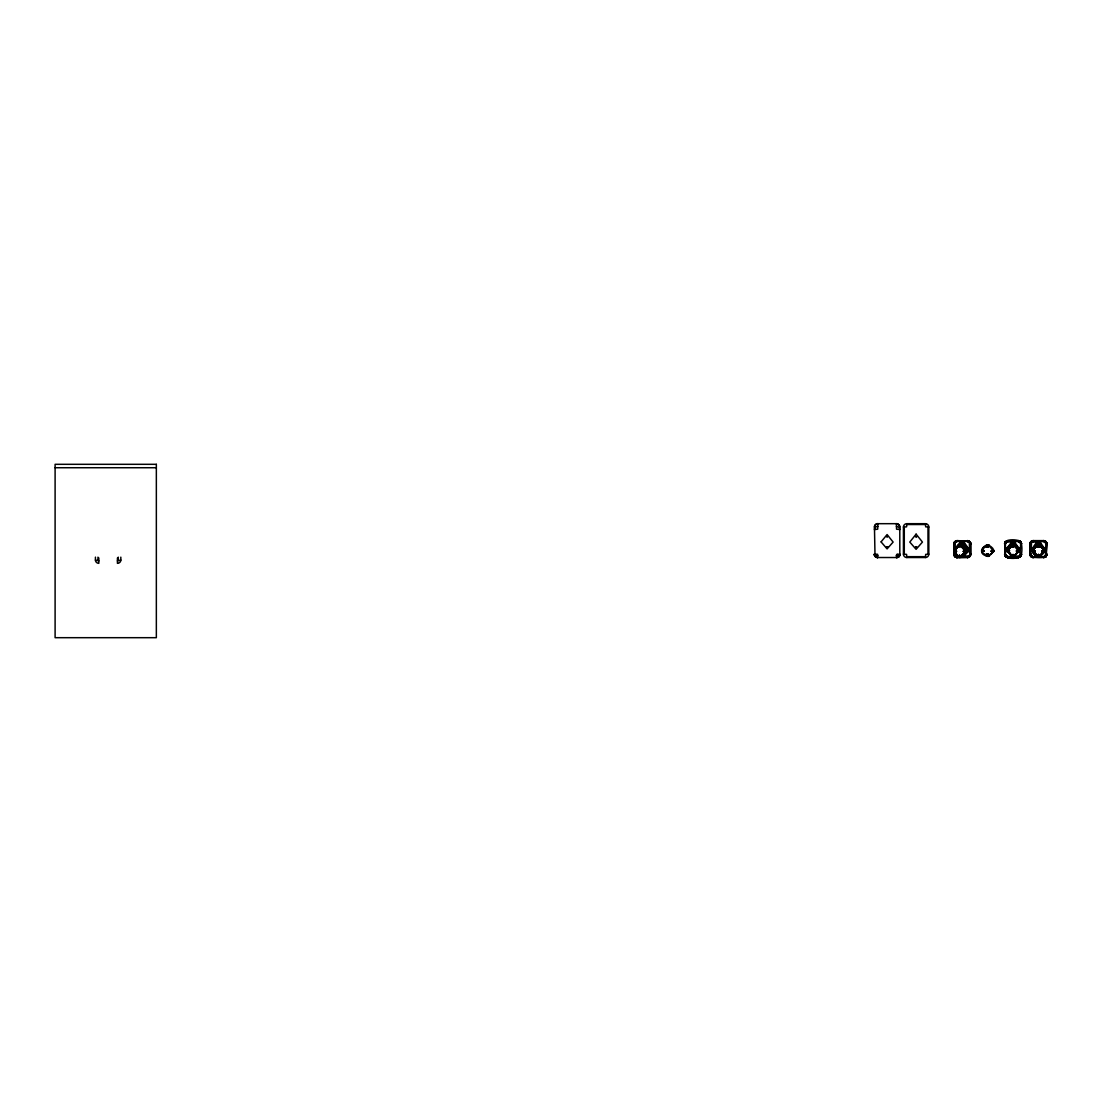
<?xml version="1.0" encoding="UTF-8"?>
<svg xmlns="http://www.w3.org/2000/svg" width="1102" height="1102" viewBox="0 0 1102 1102"><rect width="100%" height="100%" fill="white"/><g stroke="black" fill="none" stroke-linecap="round" stroke-linejoin="round"><path stroke-width="1.5" d="M955.737 552.13C953.023 551.372 957.624 550.614 956.398 551.606L955.627 552.185L956.398 551.468M967.542 551.124L966.55 551.73L959.911 544.884L954.139 550.78L954.112 552.074L953.85 550.78L958.768 544.815L960.958 544.732L966.013 550.972L961.192 556.951L958.892 557.102L953.836 551.248L958.768 545.187L962.638 543.506L962.928 541.537L960.434 543.975L962.28 541.454L963.671 541.867L969.209 549.581L963.961 556.055L961.013 556.345L961.412 555.587L963.368 556.138L968.217 551.606L967.597 547.956L968.217 550.972L962.418 556.469L961.013 555.987L963.203 556.207L965.077 553.535M962.087 543.782C959.401 545.504 961.082 542.322 963.079 541.578L962.363 543.396L963.809 541.95L963.327 542.652C961.715 546.771 971.757 556.152 967.597 547.956L962.349 543.961M982.846 550.573C982.571 550.242 982.488 551.95 984.155 550.683L983.397 550.284L984.293 551.372M1017.187 548.424L1014.914 544.719L1013.124 543.782L1007.738 548.038L1007.035 551.455L1012.917 556.469L1018.868 551.744L1019.061 548.961L1014.777 545.573L1014.901 544.195L1014.777 545.889L1014.901 543.672L1013.441 542.336L1014.901 543.603C1016.03 548.273 1012.848 543.066 1013.854 541.578L1011.209 544.03L1014.446 541.867L1019.956 549.733L1014.46 556.248L1011.14 555.821L1006.126 549.154L1011.953 541.702L1013.702 541.537L1013.399 543.506L1006.966 549.209L1007.118 550.972L1010.644 554.306M1015.465 554.306L1019.143 550.242L1019.033 551.523L1019.116 549.127L1014.763 545.049L1014.57 541.95L1013.248 543.617L1013.22 541.454C1010.176 547.391 1011.732 539.663 1014.901 543.617L1014.763 544.843L1014.005 541.633L1013.482 542.776L1014.901 543.658L1013.647 542.501L1014.901 543.644L1013.978 542.68L1014.818 542.17L1014.308 545.986L1011.98 545.834L1007.173 550.917L1007.738 547.956L1012.986 543.782M1034.916 550.931C1034.434 549.251 1035.563 554.072 1033.621 550.573M1040.853 554.306L1044.517 549.87L1040.15 544.898L1042.561 547.942C1047.713 549.154 1042.037 556.758 1038.18 556.455C1029.819 554.127 1031.555 546.468 1036.72 544.87L1034.31 548.135L1037.395 543.782L1039.765 544.14L1040.164 545.889L1040.288 544.333L1038.897 543.231L1037.12 543.589L1036.707 545.889L1033.111 548.892L1036.72 545.779L1037.202 543.947L1038.952 543.424L1038.442 541.454L1036.459 542.404L1031.541 549.733L1036.527 555.821L1037.257 555.353L1036.762 556.055L1038.938 556.634L1045.357 549.581L1039.682 541.785L1038.442 541.454L1036.583 544.264L1038.373 542.818L1040.288 544.14C1039.765 545.614 1041.528 545.628 1038.511 543.961M1037.051 541.867C1037.85 550.89 1035.949 542.583 1039.09 541.537L1039.269 545.146L1038.924 541.495M1038.773 543.644L1038.759 541.468C1039.627 542.404 1036.362 542.804 1038.373 543.314M960.848 544.663C959.525 543.823 963.079 539.677 962.638 543.506C975.174 556.345 962.074 539.126 960.434 543.63C964.167 537.845 951.935 550.008 956.357 549.898M963.671 541.867L963.12 545.228L963.244 541.633L962.872 543.369L964.14 544.402L964.016 545.889L963.217 542.707L964.03 544.512L961.702 543.272L958.754 546.399M968.341 550.477L968.19 548.713L966.413 548.135L963.52 544.25L967.597 548.08C970.449 552.832 960.985 542.983 963.382 541.702C960.655 544.732 964.801 541.853 966.413 547.887L967.597 548.038C968.947 551.909 968.672 548.011 966.413 547.859L963.217 544.03L960.117 544.416M1014.901 543.658C1012.642 540.559 1009.859 546.757 1008.922 547.873L1007.738 548.011C1006.401 551.358 1006.622 548.7 1008.922 547.997L1013.385 544.36L1019.074 549.746L1014.763 544.87L1017.78 547.942L1016.636 545.765L1013.124 543.038M1014.763 544.815L1017.174 547.942L1014.763 544.843L1017.174 547.887L1019.942 548.865L1017.174 547.942L1014.763 544.898L1017.174 547.942C1019.488 547.928 1019.777 551.923 1018.372 548.576L1014.377 543.589L1012.724 543.203L1007.214 548.631L1007.076 550.766L1011.912 545.738L1014.226 545.903L1014.446 541.867M1019.13 550.27L1019.722 548.328L1017.187 547.859L1019.061 548.934L1018.868 551.744L1018.895 548.658L1014.295 543.01L1014.901 543.699C1012.035 540.269 1015.7 545.917 1014.818 542.17L1014.377 542.983L1015.038 542.404M1035.357 553.19L1032.381 549.622L1036.72 544.994L1037.202 542.831L1039.393 541.633L1037.988 542.873L1039.765 542.955L1040.15 545.394L1044.448 549.003L1044.241 551.11M1044.489 550.477C1045.991 553.521 1034.434 538.465 1040.288 543.658L1039.255 542.515L1040.15 544.87L1040.288 543.589C1038.607 540.903 1037.023 545.531 1038.112 541.468L1038.236 543.617L1038.277 541.454C1039.227 545.476 1038.236 540.311 1036.583 543.699L1036.72 545.049L1032.34 549.375L1032.629 551.11L1036.032 554.306M1039.682 543.438L1040.288 544.03L1037.726 542.804L1039.682 543.438L1043.153 547.97L1040.288 543.878L1040.15 544.898L1042.561 547.942L1043.759 547.956L1044.517 549.87L1040.15 545.049C1040.343 539.277 1033.786 546.62 1038.607 541.454L1038.704 543.534L1038.497 542.294L1040.288 543.644M1038.511 543.038L1040.288 544.264L1038.112 543.479L1037.946 541.495M1039.82 541.867C1039.227 543.589 1040.026 544.209 1039.957 541.95C1036.941 543.837 1046.073 551.262 1040.963 546.592L1042.575 548.424M1040.288 543.92L1039.544 541.702L1039.034 543.369L1039.682 541.785M962.225 543.038C958.409 546.936 962.322 540.311 961.454 545.187L961.578 542.46M960.572 544.87L960.434 543.644C961.826 543.162 961.399 541.661 964.14 543.63L963.534 541.785M968.093 551.675L968.135 548.658C967.253 548.162 969.471 551.909 967.597 548.479C963.795 545.173 961.922 542.694 963.933 542.06L963.327 542.652L964.057 542.17C964.484 545.655 961.523 540.187 964.14 543.658C960.613 537.335 964.966 555.973 962.638 543.451L961.412 542.68L961.977 543.52L961.963 541.468L962.087 543.617L962.445 541.454C963.176 542.804 963.727 545.669 966.413 548.328L969.044 550.146C965.545 546.826 960.283 541.385 959.112 546.013M963.603 544.14L968.727 550.628M1019.557 548.08L1017.174 548.093L1014.777 545.173L1017.187 548.231C1013.496 542.845 1012.49 542.473 1013.055 541.454C1013.441 545.049 1013.055 540.559 1011.209 543.603C1013.372 543.548 1014.405 541.013 1011.209 543.603L1011.333 545.889L1007.903 548.81L1012.986 542.928M1006.98 549.085L1006.14 549.003L1008.922 548.135C1009.349 540.008 1016.499 547.529 1014.901 543.975C1014.198 542.625 1011.815 542.184 1011.209 543.92L1008.922 547.887L1006.126 549.154L1008.633 547.873L1011.732 543.589L1011.333 545.476L1007.076 549.843L1011.333 545.889L1012.339 542.776L1012.669 545.531L1012.573 541.495M1031.5 549.443C1033.084 550.435 1032.739 549.719 1031.513 549.154L1032.602 550.711L1032.354 549.361L1034.31 548.424L1036.651 544.388L1034.31 547.942L1032.602 548.617L1032.354 551.028L1037.202 544.429L1039.145 544.278L1040.205 545.724L1040.302 544.553L1037.753 542.776L1037.808 546.991L1039.269 546.675L1039.379 542.597L1039.282 545.38C1041.431 538.768 1032.505 548.865 1032.629 550.725C1034.764 543.865 1041.969 543.782 1044.283 550.545C1044.186 554.223 1045.509 546.991 1042.561 547.859L1039.682 543.548L1043.759 548.576C1046.611 552.749 1041.431 544.691 1040.15 544.87L1042.561 548.066L1043.704 547.942M1011.815 544.099C1004.914 555.146 1012.091 541.11 1011.305 545.793M1011.815 543.947L1011.333 545.394L1012.104 541.633L1012.752 543.52M1039.255 542.528L1038.704 543.534L1039.241 541.578L1039.145 543.713C1038.167 540.255 1035.164 549.168 1033.111 548.672C1029.971 551.482 1037.616 559.058 1039.709 555.367L1040.343 555.821M1038.442 542.294L1038.511 544.608M955.599 551.937L954.704 551.537M962.983 542.46L962.363 543.562L962.445 541.454L962.459 543.548L962.611 542.336L963.107 543.024L961.647 542.804L963.107 543.809L963.107 542.776L962.349 543.451L962.914 542.804L964.14 544.636L963.603 543.989M982.998 551.744L982.447 550.628M1013.537 541.495L1013.248 543.617L1013.385 541.468C1012.38 543.286 1014.901 543.024 1014.901 543.796M962.79 542.418L961.137 542.749L961.027 545.986L962.611 545.407L962.39 542.763L960.489 545.173L963.107 544.319L967.005 548.259L964.002 545.476M962.941 543.314L962.776 541.495M1011.732 543.713L1008.922 548.424L1011.815 544.25L1006.98 549.526L1009.969 553.19M1013.757 542.446L1014.157 541.702C1011.925 543.878 1013 543.355 1014.295 541.785M1034.02 548.534L1032.533 549.319L1037.299 543.589L1033.456 547.914M1038.222 543.534L1038.098 542.336L1037.588 544.126C1038.222 540.407 1038.029 545.435 1039.282 546.523M1037.988 542.873L1039.09 543.644L1039.186 542.487L1039.145 543.245M962.225 543.782C961.743 541.082 961.729 545.159 960.765 541.95C962.28 543.782 962.638 543.217 961.027 545.986M962.225 543.314L961.247 543.066L962.17 543.396C961.591 543.272 961.233 540.875 962.721 543.465L962.872 543.589M963.038 546.22L962.707 542.432L962.266 543.562L961.674 542.418L962.266 543.396C962.501 550.05 960.489 539.112 962.266 543.562L961.798 541.495M1012.435 543.341L1012.476 542.487L1012.366 543.685M1013.936 542.749L1012.834 543.41L1013.523 542.776L1014.846 545.642L1019.997 549.292M1038.043 542.418L1037.189 541.785L1038.139 542.322L1037.643 541.578L1037.698 543.741L1037.795 541.537L1038.236 542.363M961.467 543.892L962.018 542.349M1008.633 548.534L1007.145 549.209L1007.242 550.725L1011.815 544.608M1012.38 542.556L1012.27 543.823L1012.118 543.093M1037.657 543.823L1038.112 542.845M1036.583 544.402L1037.12 543.851C1038.938 539.319 1034.599 548.025 1031.513 549.581L1034.31 548.217L1037.299 543.865M1039.145 542.515L1039.241 546.289M957.018 557.529L954.869 556.345L954.015 554.513L954.001 543.809L954.869 541.785L957.018 540.779L967.735 540.793L970.531 543.438L970.573 554.334L969.705 556.345L967.735 557.337L956.825 557.502L953.877 554.705L954.566 541.881L957.018 540.614L969.319 541.234L970.724 543.617L970.724 554.526L969.76 556.538L967.735 557.502L956.825 557.502L954.69 556.4L969.154 555.945L969.898 554.141L969.264 542.322L967.528 541.454L957.211 541.454L955.2 542.446L954.69 554.471L955.103 556.785L955.668 556.152L955.255 556.909L955.792 556.248L955.406 557.006L955.944 556.345L956.453 557.447L956.715 556.634L956.646 557.474L956.88 556.662L956.825 557.502L957.046 556.675L957.018 557.529L957.211 556.675L957.211 557.529M961.44 544.044L961.44 542.721L960.434 543.603L961.467 543.066L960.641 542.06L961.66 543.341M963.038 542.818L963.134 545.297L963.12 542.955M967.363 540.6L967.363 541.454C968.19 539.333 972.06 543.217 969.898 543.989L970.752 543.989M1007.972 557.529L1007.972 556.675C1006.98 558.783 1003.371 554.898 1005.437 554.141C1002.228 559.857 1023.4 559.72 1020.672 554.141L1021.513 554.141L1020.893 556.097L1018.124 557.529L1007.793 557.529L1005.644 556.345L1004.762 554.141L1004.79 543.617L1006.181 541.123L1018.703 540.655L1020.659 541.729L1021.513 543.796L1018.468 541.468L1006.305 542.088L1005.437 543.823L1005.437 554.306L1007.476 556.634L1019.929 555.945L1020.672 543.989C1023 539.071 1006.002 538.465 1006.181 542.198L1005.727 541.468L1007.793 540.614L1007.972 541.454L1007.972 540.6M1013.385 547.129L1013.992 542.9M1018.124 540.6L1018.124 541.454C1023.124 536.495 1023.221 561.441 1018.124 556.675L1018.124 557.529M1033.359 557.529L1030.838 554.471L1031.568 542.198L1043.842 541.468L1046.032 543.658L1045.426 555.821L1043.677 556.675L1033.359 556.675L1033.166 557.529L1031.017 556.345L1030.163 554.513L1030.15 543.809L1031.017 541.785L1033.18 540.779L1043.883 540.793L1045.853 541.785L1046.735 543.989L1045.908 556.538L1043.704 557.529L1032.602 557.447L1030.026 554.705L1029.971 543.989L1030.838 541.729L1032.987 540.627L1043.897 540.627L1046.046 541.729L1046.9 543.989L1046.294 555.752M1039.145 542.873L1039.09 543.644M1043.511 540.6L1043.511 541.454C1044.324 539.333 1048.209 543.217 1046.06 543.989L1046.9 543.989M967.515 550.628C967.68 552.157 960.737 549.127 961.04 544.099M1012.008 543.066L1013.248 542.79L1013.895 546.523M1013.647 543.369L1013.84 542.515L1013.702 546.082M1008.261 548.672L1007.049 549.292L1008.33 548.507L1007.008 549.581L1007.311 551.744L1007.214 548.658L1008.068 547.914M1013.647 543.589L1013.661 542.818M1013.895 542.955L1013.895 545.38L1013.812 542.818M1033.621 550.325L1033.621 551.799L1034.916 551.096M1037.685 542.611L1037.808 543.341L1037.492 541.633L1037.864 542.487M961.826 542.804L961.826 542.873M964.691 550.559C967.639 552.488 960.834 550.063 964.098 552.13M1012.573 543.52L1013 542.776L1012.793 545.518L1014.198 545.738M966.895 551.744C968.176 551.11 967.887 551.041 965.765 550.325M993.04 551.11C994.169 550.229 990.285 553.438 992.544 550.573M1011.181 544.994L1007.724 548.782M1018.413 550.807L1017.669 551.868L1018.372 550.711C1017.532 549.044 1015.906 552.405 1016.567 550.683M1043.814 551.11C1043.608 550.091 1043.677 552.006 1043.704 551.358M967.556 540.614L967.528 541.454L967.735 540.627L967.694 541.468L967.928 540.655L967.859 541.495L968.121 540.696L968.024 541.537L968.3 540.738L968.176 541.592L969.319 541.234L968.906 541.977L969.471 541.344L969.03 542.088L969.622 541.468L969.154 542.198L969.884 541.729L969.264 542.322L970.008 541.881L969.374 542.446L970.559 542.873L969.815 543.327L970.655 543.231L969.856 543.493L970.697 543.424L969.884 543.658L970.724 543.617L969.898 543.823L970.738 543.796M1005.52 541.922L1004.597 543.989L1005.437 543.989L1004.611 543.617L1005.644 541.785M1007.793 557.529L1007.807 556.675L1007.6 557.502L1007.641 556.662L1007.407 557.474L1007.476 556.634L1007.228 557.447L1007.324 556.593L1007.035 557.392L1007.159 556.551L1006.856 557.337L1007.008 556.482L1006.512 557.199L1006.856 556.414L1005.451 556.4L1005.63 555.119L1004.776 555.256L1005.575 554.953L1004.721 555.077L1005.52 554.802L1004.68 554.898L1005.492 554.637L1004.638 554.705L1005.465 554.471L1004.611 554.526L1005.437 554.306L1004.597 554.334M1018.317 540.614L1018.303 541.454L1018.51 540.627L1018.468 541.468L1018.703 540.655L1018.62 541.495L1018.882 540.696L1018.785 541.537L1019.074 540.738L1018.951 541.592L1019.254 540.793L1019.681 541.977L1020.245 541.344L1019.805 542.088L1020.383 541.468L1019.929 542.198L1020.659 541.729L1020.039 542.322L1020.783 541.881L1020.149 542.446L1020.893 542.032L1020.245 542.583L1021.003 542.184L1020.576 543.327L1021.43 543.231L1020.617 543.493L1021.471 543.424L1020.645 543.658L1021.499 543.617L1020.659 543.823L1021.513 543.796M1033.166 557.529L1033.194 556.675C1038.552 558.535 1052.176 556.124 1043.511 556.675L1043.511 557.529M1043.704 540.614L1043.677 541.454L1043.897 540.627L1043.842 541.468L1044.076 540.655L1044.007 541.495L1044.269 540.696L1044.779 541.785L1045.316 541.123L1044.93 541.881L1045.467 541.234L1045.054 541.977L1045.619 541.344L1045.192 542.088L1045.77 541.468L1045.316 542.198L1046.046 541.729L1045.426 542.322L1046.156 541.881L1045.523 542.446L1046.707 542.873L1045.922 543.176L1046.762 543.052L1045.963 543.327L1046.817 543.231L1046.005 543.493L1046.859 543.424L1046.032 543.658L1046.872 543.617L1046.046 543.823L1046.9 543.796M1013.33 542.349L1013.124 543.562L1013.647 542.404M961.04 545.821L961.702 542.776L960.421 545.091M1013.84 542.57L1013.854 543.107M1037.34 541.702L1036.583 543.796L1038.442 542.349M1040.426 542.404L1039.765 542.942L1040.316 542.28C1041.349 549.746 1036.018 543.355 1037.891 543.562L1037.932 542.79L1038.043 543.479M1037.96 543.52L1037.561 542.597L1037.175 545.986M962.17 543.562L962.129 541.454L962.266 543.562L962.142 542.363M1037.891 543.396L1037.919 542.46M961.839 556.4L962.28 555.835C962.666 558.011 962.804 554.141 964.195 555.821M1012.035 556.138L1014.97 555.821M1013.124 543.314L1013.344 542.79M1038.635 542.831L1038.704 545.862M1039.021 542.818L1038.952 545.972M962.707 542.804L962.349 542.928M1012.352 542.446L1011.953 541.702L1011.333 545.669L1007.049 549.127L1007.738 548.479C1011.126 548.135 1013.936 540.173 1008.922 548.135L1007.049 549.003L1008.95 547.997M1034.31 548.424L1037.657 542.57L1036.583 543.603C1039.682 540.145 1034.916 549.072 1034.31 548.273L1032.602 549.03L1036.72 545.476L1033.717 548.41M1038.855 542.432L1038.787 543.506L1038.773 542.79M1009.584 550.917C1005.492 553.865 1008.991 548.369 1009.542 550.683L1008.812 550.518M117.432 560.877L120.821 560.064L120.821 557.144M896.422 555.408L899.811 554.458A49.08 12.701 0 0 0 899.811 554.141L899.797 526.742A3.389 3.389 0 0 0 896.422 523.684A3.444 3.444 0 0 1 899.769 527.211M988.026 546.757C986.538 544.98 988.825 548.81 987.736 545.38C982.102 547.143 978.094 553.424 986.455 556C989.389 557.998 991.731 552.419 993.646 551.523C994.335 548.534 990.45 546.124 987.998 544.774C983.466 545.27 977.887 552.171 985.257 554.306M988.108 555.436L988.108 553.851L988.384 554.829L987.116 554.967L987.998 554.816M965.214 547.157L967.308 548.768M1015.989 547.157L1018.372 548.892M962.032 542.79L961.894 543.479L961.04 541.785M960.421 546.468L958.148 546.179L958.781 545.752M960.297 556.248C960.186 554.678 960.806 556.758 959.443 555.243M959.98 557.447L965.917 550.959L959.911 557.502L954.112 551.703M896.422 557.529C903.461 556.717 895.403 550.063 896.422 557.529L877.495 557.516L875.016 556.042L874.451 526.646A3.402 3.361 0 0 1 877.839 523.67A3.444 3.444 0 0 0 874.465 527.211M1012.49 542.446L1012.573 543.438L1012.407 541.537L1012.573 543.438L1012.986 542.818M1032.34 550.339L1033.304 547.928L1032.698 551.744L1032.533 548.741L1036.72 544.87L1034.31 547.887L1031.844 548.204L1034.31 547.887L1036.72 544.87L1034.02 547.873L1031.927 548.08M1038.18 556.455L1038.828 555.794L1039.09 556.593L1038.952 555.752C1038.304 558.177 1036.279 553.783 1037.795 556.358M962.79 546.867L962.487 546.137M962.79 546.578L962.335 547.226M962.721 554.251L962.459 555.518L962.611 554.816M962.79 554.843L962.79 555.132M988.177 554.843L988.053 554.554M1013.551 546.578L1012.545 546.785M1013.551 554.898C1013.344 555.863 1012.807 553.424 1012.752 555.463M991.18 550.683L991.139 551.441L992.406 550.284M1017.697 550.27C1014.405 550.876 1019.047 552.24 1016.526 551.441M1017.408 551.868L1016.567 550.931M1043.029 550.27L1041.955 550.683C1044.434 552.653 1039.82 551.317 1043.222 550.311M964.278 552.088L964.691 551.868M958.878 544.732L958.588 544.994M1040.219 544.416L1042.561 548.135L1044.283 548.631L1044.31 551.606M1032.354 550.421L1037.202 544.608L1038.511 544.333L1044.241 550.339L1044.393 548.837L1040.15 544.843L1042.561 547.859L1045.33 548.865L1044.31 550.408M1014.377 543.134L1014.914 544.553L1014.377 543.851M1029.984 554.334L1030.825 554.306L1030.026 554.705L1030.866 554.637L1030.067 554.898L1030.907 554.802L1030.108 555.077L1030.962 554.953L1030.163 555.256L1031.017 555.119L1030.315 555.615L1031.086 555.27L1030.398 555.78L1031.169 555.408L1031.1 556.662L1031.692 556.055L1031.252 556.785L1031.816 556.152L1031.403 556.909L1031.954 556.248L1031.555 557.006L1032.092 556.345L1032.602 557.447L1032.863 556.634L1032.794 557.474L1033.029 556.662C1032.602 558.769 1028.634 554.857 1030.825 554.141L1029.971 554.141M1038.043 555.794L1038.373 556.441M968.093 551.11L969.223 549.443M964.098 545.6L963.603 544.484L968.355 550.27M1014.777 545.669L1013.124 543.961M986.827 554.802L987.929 554.099L986.855 554.65M899.769 554.678L899.783 554.568A3.389 3.265 0 0 1 899.163 556.51L898.819 556.538A3.334 3.223 0 0 1 896.532 557.529L896.642 557.516M954.704 551.689L955.599 550.532L956.605 551.289M988.99 545.27C987.585 544.994 980.477 549.319 981.923 551.744M959.415 555.904L960.379 555.739M1037.932 542.79L1037.629 543.892L1038.373 543.782M1032.395 549.223L1036.72 544.843M986.621 545.035L986.414 545.986L986.524 545.104M1011.801 541.785L1011.884 545.903L1011.54 541.95L1012.27 543.823M958.74 545.352L959.098 544.595M961.77 555.752L962.087 556.441M1008.454 550.27L1007.614 551.069L1008.757 550.504M1008.688 551.744L1007.738 550.959L1008.826 551.716M1006.608 550.628L1007.008 549.388L1006.112 549.443M1032.354 549.499L1031.816 550.394L1038.635 544.76L1044.889 550.628M961.894 547.129L962.266 546.11M961.784 546.895L962.046 546.151M962.707 555.064C960.724 554.692 962.528 556.358 962.666 554.554M988.026 555.077L987.185 555.408L988.108 553.851M1013.427 554.857L1012.586 555.284L1012.821 554.471M1038.001 546.317L1038.635 547.198L1038.566 546.124M1038.208 554.761C1039.131 555.119 1037.932 555.325 1038.566 554.43M1008.33 548.355L1011.333 545.394L1006.291 550.146L1013.248 544.54L1018.923 550.325L1019.116 549.485L1018.868 550.339L1014.928 545.297L1018.895 549.485M981.675 551.028L981.854 551.11M981.579 550.394L981.675 551.289M965.958 551.055L966.606 551.744M963.134 546.523L962.638 547.157M1012.862 556.441L1012.669 555.794M1016.65 547.088L1019.598 550.518L1017.477 547.873M1032.602 549.76L1038.511 544.54L1044.971 550.518L1044.241 550.077L1045.302 549.87C1044.283 551.289 1042.685 546.881 1043.759 547.956L1045.33 549.733L1043.167 548.617L1044.283 549.361M1037.395 545.669L1039.682 545.821M1040.15 545.242L1043.153 548.066L1041.362 547.157L1045.371 549.443M1012.738 542.763L1012.215 544.126L1012.297 542.542L1012.366 543.272M960.407 556.069L961.481 556.262M1040.247 545.6L1042.575 548.328L1040.164 545.476M961.343 545.614L961.77 542.46L960.421 544.553L961.04 543.947M986.841 544.925L986.524 545.738M1032.395 549.058L1031.555 548.865L1034.31 547.997L1036.72 545.242L1034.31 548.217L1031.596 548.727M1037.616 542.831L1037.588 544.126L1037.505 542.9M1006.98 549.319L1006.112 549.292M964.746 550.669L963.217 551.344L964.14 552.033M1007.311 551.744L1007.118 550.862M986.841 554.334L987.544 553.769M1031.995 550.628L1032.478 549.774L1031.624 550.008M986.8 545.71L987.337 544.774M1032.56 550.408L1037.299 544.347M1045.261 550.008L1044.489 549.609M961.04 544.787L963.327 544.636L968.823 550.518L963.327 545.035L960.848 545.035M1019.502 550.628C1017.422 549.65 1021.361 549.76 1019.13 549.499L1019.984 549.443M1019.116 549.664L1019.915 549.87L1018.868 550.215L1018.372 548.782M960.365 557.392L961.192 556.579M877.743 526.673L877.812 526.343A3.389 3.265 0 0 0 874.423 529.58L877.702 529.167L877.812 523.712M1019.116 550.063L1014.377 543.989M1014.267 556C1014.983 555.009 1012.752 555.628 1013.551 556.634L1013.441 555.794L1014.846 555.931L1013.317 555.821L1014.322 555.27L1013.564 556.4M1039.627 556.069L1038.828 556.427M986.965 545.504L987.213 544.801M1019.873 550.008L1019.116 550.477M1012.821 546.151L1012.821 547.184L1013.248 546.137M1033.111 551.455L1033.208 550.628M965.256 551.386L965.256 551.537M1013.055 542.294L1012.931 543.562M1037.919 555.752L1037.464 556.482M968.272 550.766L968.314 550.063M962.28 542.294L962.459 543.548L962.707 542.391M955.916 557.268L956.233 556.482M968.327 541.647L968.658 540.862M1006.677 557.268L1007.008 556.482M1019.102 541.647L1019.433 540.862M1032.064 557.268L1032.395 556.482M1044.489 541.647L1044.806 540.862M1044.462 549.788L1045.137 550.27L1039.682 544.608M1019.033 549.884L1019.818 550.146L1018.868 550.27M965.751 551.441L965.765 550.711M991.896 551.716L991.153 551.303M961.316 556.482L961.647 555.711M1012.077 556.482L1012.421 555.711M962.087 545.38L968.135 550.545L969.099 550.008M987.158 545.559L987.475 544.76M1037.299 543.713L1036.651 545.173L1037.202 544.608M961.164 556.414L961.523 555.656L961.013 556.345M1011.925 556.414L1012.297 555.656L1011.14 555.821M1037.313 556.414L1037.685 555.656L1036.527 555.821M988.687 556.138C989.596 556.455 985.05 556.386 986.8 555.642C988.701 557.433 988.838 555.05 988.191 555.766M1018.868 551.11L1014.308 545.986M960.365 544.457L959.456 544.829M1010.121 547.157L1011.209 545.421L1009.46 547.088M1035.508 547.157L1037.12 544.305M1007.049 549.485L1011.732 544.856L1006.512 550.518L1013.124 544.746L1018.895 549.912M968.217 550.242L963.603 544.663M968.286 549.994L968.975 550.27L968.093 550.27M1037.257 555.394L1037.409 556.138M987.736 544.746L987.475 545.38M953.822 554.334L954.676 554.306L953.85 554.526L954.69 554.471L953.877 554.705L954.718 554.637L953.905 554.898L954.759 554.802L954.346 555.945L955.103 555.56L954.442 556.097L955.2 555.683C954.511 557.144 953.078 554.141 954.663 554.141L953.822 554.141M1032.505 550.008L1031.899 550.518L1032.629 550.077M987.736 545.38C989.376 544.843 994.128 552.846 993.756 551.028M1011.788 556.345L1011.774 555.256L1011.939 556.069M969.223 549.292L963.52 542.955L964.167 542.28L963.603 545.903L962.225 545.38M1007.076 551.523L1007.145 548.713L1011.333 544.843L1008.922 548.066L1006.209 548.727M1007.214 548.865L1006.319 548.452L1008.922 547.942L1006.457 548.204L1008.922 547.942M961.137 542.749L960.407 542.28L960.503 544.87M961.509 546.248L962.721 545.931M1011.815 543.327L1011.333 545.669L1011.264 544.209M988.026 545.504L988.921 545.986M1014.074 556.138L1014.322 555.27L1014.184 556.414M1039.53 556.138L1039.627 555.436M955.613 548.328L956.192 549.292L955.351 549.292M955.406 555.945L954.814 556.538M1006.181 555.945L1005.589 556.538M1012.476 556.358L1011.87 555.367L1011.512 556.152L1012.297 555.683M1037.74 542.873L1037.753 543.685M1033.07 551.165L1033.745 550.27M1038.855 555.353L1038.814 554.554L1038.814 555.408M963.327 545.669L962.487 545.38M988.714 545.669L988.604 544.98M988.838 545.903L988.907 545.187M993.412 551.744C994.39 547.432 992.806 554.54 990.078 554.306M1006.994 550.146L1006.126 549.581L1006.98 549.499M899.163 556.51L899.163 556.51A3.582 3.582 0 0 0 899.811 554.458M1007.145 548.7L1006.457 548.204L1008.922 547.997L1007.738 548.135M1013.124 542.349L1013.22 543.548L1013.193 542.322L1013.22 543.548L1013.124 542.349L1012.6 542.873M1037.202 543.01L1036.583 543.768M1032.602 548.948L1036.72 545.173M960.958 543.286L960.434 543.768M1044.324 550.78L1044.42 551.523M993.605 551.606L993.508 550.545M1036.583 543.617L1036.665 542.17L1037.533 542.721L1036.583 543.63L1037.602 542.625L1036.913 541.95L1037.271 545.903M1032.602 548.658L1033.387 547.914M963.093 556.262L963.561 555.256L962.776 556.634L962.542 555.821L964.085 555.931L963.561 555.256L962.349 556.441M956.44 548.603L961.04 542.859L960.407 542.28L961.04 542.914L960.297 542.404M1037.202 543.438L1036.72 545.669L1037.202 544.787M1012.697 546.509L1012.752 547.143M1038.415 554.416L1037.96 555.284M1011.209 544.03L1012.476 542.914M1037.12 543.369L1036.583 544.03L1037.12 543.286M1012.187 555.601L1012.297 556.317M1008.385 548.603L1011.181 545.297L1008.922 548.217L1007.738 548.245M1012.118 542.831L1012.655 543.479L1012.697 542.363L1012.531 545.559M1032.533 549.691L1037.12 544.856M1011.333 545.394L1008.922 548.217L1007.738 547.956L1008.633 547.873M1036.72 545.394L1034.31 548.217L1033.125 547.956L1034.02 547.873M1008.922 548.369L1011.333 545.573L1010.534 546.344M1012.201 542.57L1011.664 541.867M981.758 549.981L981.799 551.675M1035.908 546.344L1037.202 544.099M963.465 555.353L963.699 556.248L963.561 555.27M988.053 547.088L988.246 544.829M1032.602 549.485L1036.569 545.297L1033.648 548.672M960.434 544.195L960.421 544.994L960.958 543.851M1011.374 556.055L1012.077 555.518M1036.762 556.055L1037.561 555.601M1011.912 542.818L1011.209 543.617L1011.402 542.06L1011.209 543.63L1011.292 542.17L1011.912 542.749M1011.25 555.931L1011.87 555.353L1012.132 556.207M1034.833 547.088L1036.596 545.421M1037.12 544.484L1036.693 545.793M1038.277 546.124L1038.814 546.799M1039.076 556.358L1039.31 555.587M964.264 542.404L964.14 543.658M968.796 548.08L966.413 547.997L963.603 544.856L968.327 549.691M1040.288 543.768L1039.682 542.955L1044.283 548.603L1044.944 548.08M1019.019 548.796L1019.639 548.204L1019.061 549.209L1019.984 549.154L1019.143 549.182M959.718 557.433L958.644 556.579M962.804 556.4L963.162 555.587M955.586 550.27L956.302 549.802L955.351 549.443M969.126 548.727L967.597 548.08M956.26 549.705L955.462 550.008M1013.317 555.491L1013.317 554.485M1007.738 551.455L1007.779 550.669M1044.283 548.603L1045.027 548.204L1044.338 549.03L1045.371 549.292M982.901 551.455L984.293 551.124M957.018 540.614L956.398 541.592C954.952 541.041 956.715 540.145 957.211 541.454L957.211 540.6M963.038 555.683L963.41 556.414M961.412 542.597L960.903 541.867M958.726 556.662L959.277 557.378M969.705 543.024L970.49 542.694M954.084 555.436L954.855 555.119M1020.48 543.024L1021.251 542.694M1004.845 555.436L1005.63 555.119M1045.867 543.024L1046.638 542.694M1030.232 555.436L1031.017 555.119M1038.566 556.469L1038.704 555.821M1019.061 548.961L1019.901 548.727M1006.236 550.008L1006.994 549.829M954.043 552.006L954.07 550.325M1045.288 548.727L1043.167 548.328L1044.283 549.03M987.791 547.212L987.86 544.76M962.542 555.821L963.258 556.482M1013.564 555.752L1013.317 556.455M1044.503 549.127L1045.33 548.865L1044.531 549.292M962.501 542.336L962.542 543.534M897.18 557.474A3.471 3.471 0 0 0 899.783 554.03A3.402 3.375 0 0 1 896.752 557.516L897.166 557.447M887.193 536.219L886.972 537.211L887.33 536.261M961.55 555.174L962.459 555.518M960.173 557.102L959.401 557.047M965.82 547.405L968.286 549.595M1034.31 547.997L1033.125 548.245M966.702 547.873L967.597 547.956L966.413 547.942L967.501 547.942L964.002 544.815M987.64 547.212L987.723 546.11M987.64 555.532L987.64 553.755M986.8 556.262L986.689 555.573M1037.561 556.262L1037.45 555.573M55.1 467.73L156.346 467.73M876.972 523.684L897.262 523.684M906.822 523.684L925.432 523.684A3.389 3.389 0 0 1 928.821 527.073L928.821 554.141A3.389 3.389 0 0 1 925.432 557.529L906.822 557.529A3.389 3.389 0 0 1 903.433 554.141L903.433 527.073A3.389 3.389 0 0 1 906.822 523.684L906.574 526.825L903.433 527.073M906.822 524.524L925.432 524.524M928.821 527.073L925.68 526.825L925.432 523.684M953.822 543.989L954.663 543.989C952.831 543.782 955.103 540.269 955.944 541.785L954.952 541.468L955.007 542.721L954.249 542.349L954.924 542.873L954.153 542.515L954.855 543.024L954.015 542.873L954.8 543.176L953.96 543.052L954.759 543.327L953.905 543.231L954.718 543.493L953.877 543.424L954.69 543.658L953.85 543.617L954.676 543.823L953.822 543.796M1029.971 543.989L1030.825 543.989C1028.745 543.121 1032.491 539.374 1033.359 541.454L1033.359 540.6M1031.5 549.292L1032.34 549.292M877.702 557.529L877.605 557.516A3.334 3.223 0 0 1 875.429 556.538L875.071 556.51A3.389 3.265 0 0 1 874.423 554.595L874.423 554.458A49.08 12.701 0 0 1 874.423 554.141L877.564 554.278L877.812 557.529M903.433 554.141L906.574 554.389L906.822 557.529M928.821 554.141L925.68 554.389L925.432 557.529M970.752 554.141L969.898 554.141C972.047 554.94 968.135 558.838 967.363 556.675L967.363 557.529M1046.9 554.141L1046.06 554.141L1046.9 554.334L1046.39 555.587M874.423 554.595L877.812 555.408M906.822 556.675L925.432 556.675M95.433 557.144L95.433 560.064L98.822 560.877M1039.241 556.262L1039.42 555.573M988.48 556.262L988.646 555.573M1013.22 545.834L1012.545 546.84M1041.969 547.405L1043.759 548.782M986.579 556.138L986.483 555.436M1029.984 543.796L1030.825 543.823L1029.998 543.617L1030.838 543.658L1030.026 543.424L1030.866 543.493L1030.067 543.231L1030.907 543.327L1030.494 542.184L1031.252 542.583L1030.604 542.032L1031.458 542.322L1030.838 541.729L1031.568 542.198L1031.1 541.468L1031.692 542.088L1032.243 540.793L1032.546 541.592L1032.422 540.738L1032.863 541.495L1032.794 540.655L1033.029 541.468L1032.987 540.627L1033.194 541.454L1033.166 540.614M1004.597 543.796L1005.437 543.823L1004.611 543.617L1005.465 543.658L1004.638 543.424L1005.492 543.493L1004.68 543.231L1005.52 543.327L1005.107 542.184L1005.864 542.583L1005.217 542.032L1005.961 542.446L1005.327 541.881L1006.071 542.322L1005.451 541.729L1006.181 542.198M1046.9 554.334L1046.046 554.306L1046.872 554.526L1046.032 554.471L1046.859 554.705L1046.005 554.637L1046.817 554.898L1045.963 554.802L1046.762 555.077L1045.922 554.953L1046.707 555.256L1045.523 555.683L1046.156 556.248L1045.426 555.821L1046.046 556.4L1045.316 555.945L1045.77 556.662L1045.192 556.055L1045.619 556.785L1045.054 556.152L1045.467 556.909L1044.93 556.248L1045.316 557.006L1044.779 556.345L1044.269 557.447L1044.007 556.634L1044.076 557.474L1043.842 556.662L1043.897 557.502L1043.677 556.675L1043.704 557.529M1021.513 554.334L1020.659 554.306L1021.499 554.526L1020.645 554.471L1021.471 554.705L1020.617 554.637L1021.43 554.898L1020.576 554.802L1021.389 555.077L1020.535 554.953L1021.32 555.256L1020.48 555.119L1020.659 556.4L1019.929 555.945L1019.254 557.337L1018.951 556.551L1019.074 557.392L1018.785 556.593L1018.882 557.447L1018.62 556.634L1018.703 557.474L1018.468 556.662L1018.51 557.502L1018.303 556.675L1018.317 557.529M970.738 554.334L969.898 554.306L970.724 554.526L969.884 554.471L970.697 554.705L969.856 554.637L970.655 554.898L969.815 554.802L970.228 555.945L969.471 555.56L970.118 556.097L969.374 555.683L970.008 556.248L969.264 555.821L969.884 556.4L969.154 555.945L968.479 557.337L968.176 556.551L968.3 557.392L968.024 556.593L968.121 557.447L967.859 556.634L967.928 557.474L967.694 556.662L967.735 557.502L967.528 556.675L967.556 557.529M1032.34 551.11L1032.629 551.675M1017.78 547.97L1018.11 547.914M1042.85 547.873L1043.126 547.859M967.005 548.176L966.413 547.887M1038.277 555.518L1038.566 555.532M966.716 548.534L968.135 549.237M967.267 547.914L968.135 548.865L964.002 545.173L967.611 548.892M958.354 545.834L960.379 546.193M958.175 546.055L960.421 546.399M960.338 546.661L958.148 546.248M958.299 546.564L960.117 546.826M877.068 557.447L877.495 557.516A3.402 3.375 0 0 1 874.437 554.141M968.245 549.512L964.154 545.297L967.611 548.782M986.841 546.248L987.461 547.184M988.053 545.848L988.522 546.523M955.434 548.727L956.247 548.975M987.268 547.129L987.268 545.876M959.567 555.077L959.746 556.386M1030.232 542.694L1031.017 543.024M1045.867 555.119L1046.638 555.436M1004.845 542.694L1005.63 543.024M1020.48 555.119L1021.251 555.436M954.084 542.694L954.855 543.024M969.705 555.119L970.49 555.436M1014.295 544.099L1014.914 544.815M963.603 543.134L964.14 543.878M987.323 555.422L987.268 553.838M1014.295 544.608L1014.914 544.994M1038.759 546.206L1038.814 547.088M1011.071 542.404L1011.815 542.914L1011.168 542.28L1011.732 542.942L1007.214 548.603L1006.553 548.08M987.048 546.606L987.929 546.881L987.172 546.895M1016.581 547.405L1018.083 548.768M1039.682 544.25L1040.302 544.994L1039.682 544.099M1039.627 555.353L1039.985 556.152M1019.929 555.945L1020.521 556.538M969.154 555.945L969.76 556.538M1043.759 548.892L1040.316 545.297L1044.393 549.512M1044.338 549.829L1039.682 544.787M1018.895 548.796L1017.78 548.328L1018.895 549.127M1039.765 544.856L1044.338 549.691M1018.895 549.622L1014.377 544.856L1018.895 549.76M1014.901 543.878L1014.377 543.286L1014.901 544.085M1034.902 552.667L1036.403 554.402M1009.515 552.667L1011.03 554.402M964.14 544.264L963.603 543.713M1017.187 548.231L1014.777 545.394L1018.895 548.948M1042.037 547.088L1043.456 548.768M1040.15 545.104L1042.561 548.066L1040.15 544.994M1040.302 544.636L1039.682 543.809M964.002 545.311L966.413 548.231L964.002 545.104M1040.302 544.815L1039.682 543.947M961.55 546.867L961.839 546.317M1039.765 544.484L1040.316 545.187L1039.682 544.429M1018.372 548.672L1018.895 549.361M1043.759 548.245L1044.283 548.948M967.597 548.245L968.135 548.948M1039.765 543.369L1040.288 544.085M875.071 556.51L875.098 556.538A3.582 3.582 0 0 1 874.437 554.458M1007.793 540.614L1007.807 541.454L1007.6 540.627L1007.641 541.468L1007.407 540.655L1007.476 541.495L1007.228 540.696L1007.324 541.537L1007.035 540.738L1007.159 541.592L1006.856 540.793L1007.008 541.647L1006.512 540.944L1006.856 541.716L1005.768 541.647M956.233 541.647L955.916 540.862M965.82 550.408L965.793 552.006M1038.952 555.752L1039.558 556.414M1039.076 555.711L1039.406 556.482M1013.688 555.711L1014.033 556.482M1044.489 556.482L1044.806 557.268M1032.064 540.862L1032.395 541.647M1019.102 556.482L1019.433 557.268M1006.677 540.862L1007.008 541.647M968.327 556.482L968.658 557.268M896.491 526.673L896.436 526.453A3.389 3.265 0 0 1 899.811 529.58L896.546 529.167L896.422 523.712M1013.427 542.804L1013.496 545.931M1013.688 542.528L1013.702 543.314M1039.2 542.818L1039.2 543.782M1038.442 555.835L1038.442 556.675M1038.084 546.22L1038.084 547.115M1038.084 554.54L1038.084 555.422M1012.917 555.835L1013.055 556.675M988.37 544.87L988.329 546.964M988.329 554.017L988.329 555.27M987.833 553.769L987.833 555.518M986.896 545.862L986.896 546.785M986.896 554.182L986.896 555.105M962.156 555.835L962.28 556.675M927.98 527.073L927.98 554.141M904.287 527.073L904.287 554.141M118.286 557.144L118.286 560.064M117.432 557.956L117.432 563.329A3.389 3.265 0 0 0 120.821 560.064M98.822 557.956L98.822 563.329A3.389 3.265 0 0 1 95.433 560.064M97.968 557.144L97.968 560.064M877.068 557.474A3.471 3.471 0 0 1 874.451 554.03M962.39 542.349L962.363 543.562L962.377 542.322M1012.462 542.818L1012.435 543.617L1012.421 542.818M881.104 541.95L887.096 548.892L893.116 542.074L887.096 534.553L881.118 541.826M1038.649 542.363L1038.607 543.548L1038.621 542.336M886.6 546.799L887.606 546.909L886.6 546.799M915.61 536.646L916.616 536.757L915.61 536.646M915.61 546.799L916.616 546.909L915.61 546.799M1032.395 549.581L1031.582 549.87L1032.436 549.595M1006.705 556.345L1006.346 557.102L1006.856 556.414M969.168 541.123L968.768 541.881L969.319 541.234M1044.42 549.912L1045.054 550.394L1044.448 549.994M1037.354 555.436L1036.886 556.152L1037.45 555.518M960.958 543.369L960.434 544.085L961.04 543.438M916.106 534.139L909.784 542.074L916.106 549.306L922.443 542.074L916.106 534.139M1031.169 555.408L1030.494 555.945L1031.252 555.56M1032.409 549.705L1031.679 550.146L1032.409 549.815M970.614 543.052L969.815 543.327L970.614 543.052M1021.389 543.052L1020.576 543.327L1021.389 543.052M956.233 549.609L955.42 549.87L956.233 549.609M969.168 548.865L968.355 549.319L969.195 549.003M956.192 549.402L955.365 549.581L956.205 549.499M156.346 464.314L55.1 464.314L55.1 637.686L156.346 637.686L156.346 464.314M1017.78 548.066L1014.777 545.173L1017.78 548.066M967.005 548.066L964.002 545.049L967.005 548.121M1019.97 549.581L1019.13 549.499L1019.97 549.581M969.209 549.581L968.355 549.499L969.209 549.581M956.219 549.085L955.365 549.003L956.205 549.182M1030.962 543.176L1030.108 543.052L1030.907 543.327M1005.575 543.176L1004.721 543.052L1005.52 543.327M963.603 543.479L964.14 544.14L963.603 543.479M1046.377 555.945L1045.633 555.56L1046.377 555.945M1031.458 542.322L1030.714 541.881L1031.348 542.446M1020.783 556.248L1020.039 555.821L1020.659 556.4M1031.816 541.977L1031.252 541.344L1031.692 542.088M1017.174 547.997L1014.763 545.049L1017.174 547.997M1032.863 541.495L1032.602 540.696L1032.698 541.537M962.445 556.675L962.28 555.835L962.445 556.675"/></g></svg>
